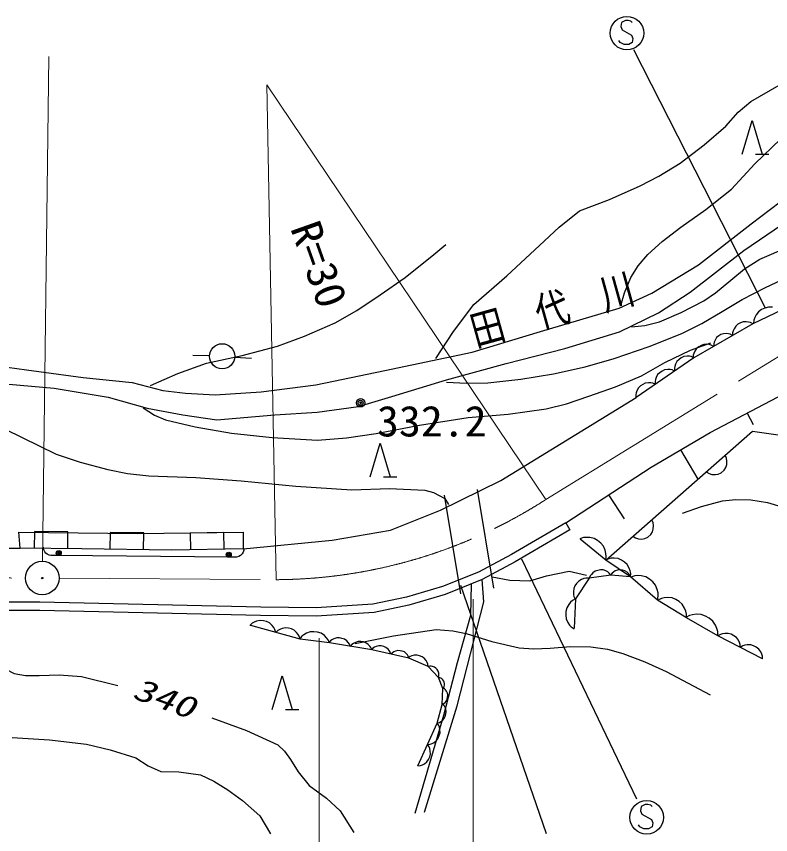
# Model space of a CAD drawing. Units: millimetres, scale not verified. Extents: x 40000 to 680000, y 20000 to 380000.
# Drawn here: x 249118 to 294142, y 236736 to 285576 of the extents above; entities that cross this region are included whole.
import ezdxf
from ezdxf.enums import TextEntityAlignment as Align

# ---------------------------------------------------------------- set-up
doc = ezdxf.new("R2010")
doc.units = ezdxf.units.MM
doc.header["$LTSCALE"] = 1000
doc.linetypes.add('CHAIN', pattern=[18.5, 12, -1.5, 3.5, -1.5])
for name, color, linetype, lineweight in [('M-BGD', 7, 'Continuous', 25), ('M-BGD-EXST', 7, 'Continuous', 25), ('M-BMK', 2, 'CHAIN', 13), ('M-BMK-SRVR', 3, 'Continuous', 25), ('M-STR-HTXT', 7, 'Continuous', 13), ('M-STR-STR1', 1, 'Continuous', 25)]:
    doc.layers.add(name, color=color, linetype=linetype, lineweight=lineweight)
doc.layers.add('M-BGD-HTXT', color=7, linetype='Continuous')
doc.styles.add('ＭＳ ゴシック', font='')
doc.styles.get('ＭＳ ゴシック').set_extended_font_data('MS Gothic')

msp = doc.modelspace()

# ---------------------------------------------------------------- linework, layer by layer
at = {"layer": 'M-BGD'}
for p, q in [((292434, 277354), (293034, 279354)), ((293034, 279354), (293634, 277354)), ((293234, 277354), (294034, 277354)), ((292973, 273202), (295896, 275404)), ((292549, 271595), (295913, 273920)), ((289839, 270745), (292973, 273202)), ((289333, 269121), (292549, 271595)), ((287044, 269051), (289839, 270745)), ((287453, 267884), (289333, 269121)), ((285096, 268162), (287044, 269051)), ((296368, 268806), (293081, 267222)), ((280395, 266764), (285096, 268162)), ((293799, 268167), (293604, 268073)), ((294009, 268228), (293799, 268167)), ((294250, 268225), (294009, 268228)), ((285127, 266746), (287453, 267884)), ((293277, 267756), (293195, 267596)), ((293425, 267947), (293277, 267756)), ((293604, 268073), (293425, 267947)), ((293081, 267222), (289557, 265202)), ((292192, 267196), (292060, 267089)), ((292338, 267280), (292192, 267196)), ((292498, 267339), (292338, 267280)), ((292685, 267350), (292498, 267339)), ((292824, 267333), (292685, 267350)), ((292939, 267301), (292824, 267333)), ((293081, 267222), (292939, 267301)), ((293144, 267452), (293125, 267243)), ((293195, 267596), (293144, 267452)), ((276329, 265536), (280395, 266764)), ((281862, 265756), (285127, 266746)), ((291870, 266689), (291867, 266526)), ((291901, 266804), (291870, 266689)), ((291956, 266932), (291901, 266804)), ((292060, 267089), (291956, 266932)), ((290822, 266257), (290771, 266137)), ((290919, 266402), (290822, 266257)), ((291041, 266502), (290919, 266402)), ((291176, 266580), (291041, 266502)), ((291325, 266635), (291176, 266580)), ((291499, 266645), (291325, 266635)), ((291628, 266629), (291499, 266645)), ((291734, 266600), (291628, 266629)), ((291867, 266526), (291734, 266600)), ((278349, 264866), (281862, 265756)), ((289718, 265746), (289614, 265590)), ((289850, 265854), (289718, 265746)), ((289995, 265937), (289850, 265854)), ((290155, 265997), (289995, 265937)), ((290343, 266007), (290155, 265997)), ((290482, 265990), (290343, 266007)), ((290596, 265959), (290482, 265990)), ((290739, 265879), (290596, 265959)), ((290742, 266031), (290739, 265879)), ((290771, 266137), (290742, 266031)), ((244004, 265282), (249721, 264477)), ((260654, 265311), (259654, 265342)), ((262152, 265242), (263150, 265181)), ((271109, 264435), (276329, 265536)), ((288966, 265271), (288811, 265198)), ((289152, 265297), (288966, 265271)), ((289291, 265291), (289152, 265297)), ((289408, 265270), (289291, 265291)), ((289557, 265202), (289408, 265270)), ((289527, 265347), (289524, 265183)), ((289558, 265461), (289527, 265347)), ((289614, 265590), (289558, 265461)), ((274786, 263876), (278349, 264866)), ((289557, 265202), (286109, 262826)), ((288460, 264820), (288415, 264687)), ((288551, 264985), (288460, 264820)), ((288673, 265103), (288551, 264985)), ((288811, 265198), (288673, 265103)), ((249721, 264477), (253109, 264012)), ((267001, 263588), (271109, 264435)), ((287520, 264309), (287398, 264190)), ((287659, 264404), (287520, 264309)), ((287813, 264476), (287659, 264404)), ((287999, 264502), (287813, 264476)), ((288139, 264497), (287999, 264502)), ((288255, 264475), (288139, 264497)), ((288404, 264408), (288255, 264475)), ((288415, 264687), (288394, 264571)), ((288394, 264571), (288404, 264408)), ((246237, 263827), (251383, 263381)), ((253109, 264012), (256032, 263715)), ((271521, 262887), (274786, 263876)), ((287263, 263893), (287241, 263776)), ((287241, 263776), (287251, 263613)), ((287307, 264026), (287263, 263893)), ((287398, 264190), (287307, 264026)), ((251383, 263381), (254599, 262837)), ((256032, 263715), (257853, 263249)), ((263740, 263165), (267001, 263588)), ((286245, 263396), (286154, 263231)), ((286367, 263514), (286245, 263396)), ((286506, 263610), (286367, 263514)), ((286660, 263682), (286506, 263610)), ((286846, 263708), (286660, 263682)), ((286986, 263702), (286846, 263708)), ((287103, 263681), (286986, 263702)), ((287251, 263613), (287103, 263681)), ((254599, 262837), (256925, 262194)), ((257853, 263249), (259208, 263080)), ((259208, 263080), (260987, 262995)), ((260987, 262995), (263740, 263165)), ((269542, 262293), (271521, 262887)), ((278031, 257876), (286109, 262826)), ((286110, 263099), (286088, 262982)), ((286088, 262982), (286099, 262819)), ((286154, 263231), (286110, 263099)), ((290529, 260734), (294965, 263067)), ((267068, 261947), (269542, 262293)), ((256925, 262194), (259052, 261798)), ((259052, 261798), (261081, 261501)), ((261081, 261501), (264544, 261798)), ((264544, 261798), (267068, 261947)), ((292747, 261900), (293104, 261222)), ((284295, 253111), (293053, 260810)), ((293053, 260810), (300052, 259816)), ((287010, 258668), (290529, 260734)), ((270237, 258101), (270837, 260101)), ((270837, 260101), (271437, 258101)), ((288769, 259701), (289798, 257949)), ((291500, 259206), (291427, 259381)), ((291532, 259034), (291500, 259206)), ((291518, 258822), (291532, 259034)), ((281910, 255356), (287010, 258668)), ((290300, 258390), (290464, 258295)), ((291189, 258333), (291369, 258492)), ((291369, 258492), (291465, 258655)), ((291465, 258655), (291518, 258822)), ((271037, 258101), (271837, 258101)), ((290464, 258295), (290631, 258241)), ((290631, 258241), (290842, 258228)), ((290842, 258228), (291014, 258259)), ((291014, 258259), (291189, 258333)), ((274427, 256094), (278031, 257876)), ((284460, 257012), (285392, 255578)), ((271457, 254906), (274427, 256094)), ((287121, 255356), (287048, 255531)), ((281910, 255356), (278665, 253463)), ((281910, 255356), (282162, 254924)), ((287086, 254806), (287139, 254972)), ((287153, 255184), (287121, 255356)), ((287139, 254972), (287153, 255184)), ((249346, 253837), (249267, 254787)), ((249267, 254787), (256356, 254708)), ((250199, 254828), (250188, 253828)), ((252198, 254806), (250199, 254828)), ((252188, 253806), (252198, 254806)), ((254717, 254772), (254702, 253772)), ((256717, 254743), (254717, 254772)), ((256356, 254708), (262652, 254787)), ((256702, 253743), (256717, 254743)), ((261495, 254776), (259495, 254739)), ((259495, 254739), (259514, 253739)), ((261513, 253776), (261495, 254776)), ((262652, 254787), (262652, 253797)), ((267972, 254312), (271457, 254906)), ((282162, 254924), (278902, 253022)), ((282972, 254462), (282752, 254384)), ((283141, 254478), (282972, 254462)), ((283341, 254469), (283141, 254478)), ((283602, 254409), (283341, 254469)), ((285921, 254541), (286085, 254445)), ((286635, 254410), (286810, 254483)), ((286810, 254483), (286990, 254642)), ((286990, 254642), (287086, 254806)), ((262652, 253797), (267972, 254312)), ((284295, 253111), (282765, 254373)), ((283813, 254287), (283602, 254409)), ((283998, 254134), (283813, 254287)), ((284158, 253950), (283998, 254134)), ((286085, 254445), (286252, 254392)), ((286252, 254392), (286463, 254378)), ((286463, 254378), (286635, 254410)), ((247802, 253837), (249346, 253837)), ((253029, 253797), (249346, 253837)), ((250746, 253843), (250747, 253903)), ((250765, 253743), (250746, 253843)), ((250824, 253622), (250765, 253743)), ((250884, 253542), (250824, 253622)), ((250963, 253481), (250884, 253542)), ((258375, 253718), (253029, 253797)), ((262652, 253797), (258375, 253718)), ((262592, 253487), (262491, 253388)), ((262653, 253587), (262592, 253487)), ((262694, 253706), (262653, 253587)), ((262695, 253786), (262694, 253706)), ((284266, 253705), (284158, 253950)), ((284313, 253511), (284266, 253705)), ((284330, 253342), (284313, 253511)), ((251082, 253420), (250963, 253481)), ((251182, 253399), (251082, 253420)), ((251342, 253397), (251182, 253399)), ((251642, 253394), (251342, 253397)), ((261790, 253295), (251642, 253394)), ((262090, 253292), (261790, 253295)), ((262250, 253291), (262090, 253292)), ((262391, 253329), (262250, 253291)), ((262491, 253388), (262391, 253329)), ((278665, 253463), (276712, 252411)), ((278902, 253022), (276925, 251957)), ((284478, 253205), (284289, 253115)), ((284295, 253111), (284330, 253342)), ((285786, 252117), (284295, 253111)), ((284628, 253235), (284478, 253205)), ((284808, 253245), (284628, 253235)), ((285048, 253215), (284808, 253245)), ((285247, 253125), (285048, 253215)), ((285427, 253005), (285247, 253125)), ((285587, 252856), (285427, 253005)), ((283824, 252511), (283673, 252463)), ((283978, 252534), (283824, 252511)), ((284136, 252531), (283978, 252534)), ((284302, 252477), (284136, 252531)), ((285007, 252530), (284856, 252472)), ((285152, 252540), (285007, 252530)), ((285296, 252526), (285152, 252540)), ((285437, 252488), (285296, 252526)), ((285707, 252646), (285587, 252856)), ((285766, 252476), (285707, 252646)), ((276712, 252411), (274549, 251539)), ((283300, 252040), (282497, 250816)), ((283001, 252021), (282860, 251970)), ((283126, 252047), (283001, 252021)), ((283300, 252040), (283126, 252047)), ((284601, 252231), (283300, 252040)), ((283373, 252182), (283315, 252042)), ((283439, 252271), (283373, 252182)), ((283530, 252363), (283439, 252271)), ((283673, 252463), (283530, 252363)), ((284416, 252414), (284302, 252477)), ((284505, 252349), (284416, 252414)), ((284601, 252231), (284505, 252349)), ((284675, 252345), (284592, 252232)), ((285786, 252117), (284601, 252231)), ((284754, 252409), (284675, 252345)), ((284856, 252472), (284754, 252409)), ((285573, 252403), (285437, 252488)), ((285662, 252322), (285573, 252403)), ((285726, 252243), (285662, 252322)), ((285786, 252117), (285726, 252243)), ((285796, 252326), (285766, 252476)), ((285786, 252117), (285796, 252326)), ((287393, 250740), (285786, 252117)), ((286031, 252184), (285798, 252106)), ((286208, 252198), (286031, 252184)), ((286418, 252184), (286208, 252198)), ((286691, 252116), (286418, 252184)), ((286910, 251983), (286691, 252116)), ((274549, 251539), (272415, 250908)), ((276925, 251957), (274713, 251067)), ((276271, 251694), (276225, 249822)), ((277028, 250625), (276925, 251957)), ((282463, 251585), (282390, 251418)), ((282562, 251735), (282463, 251585)), ((282686, 251869), (282562, 251735)), ((282860, 251970), (282686, 251869)), ((287101, 251819), (286910, 251983)), ((287265, 251624), (287101, 251819)), ((287375, 251364), (287265, 251624)), ((274713, 251067), (272537, 250423)), ((282390, 251418), (282366, 251218)), ((282366, 251218), (282376, 251068)), ((282376, 251068), (282401, 250944)), ((287420, 251159), (287375, 251364)), ((287434, 250981), (287420, 251159)), ((250510, 250608), (247913, 250608)), ((263701, 250307), (250510, 250608)), ((272415, 250908), (270402, 250488)), ((275421, 244429), (277028, 250625)), ((282200, 250613), (282086, 250474)), ((282313, 250716), (282200, 250613)), ((282497, 250816), (282313, 250716)), ((282401, 250944), (282477, 250786)), ((282497, 250816), (282421, 249057)), ((287393, 250740), (287434, 250981)), ((289114, 249669), (287393, 250740)), ((287623, 250832), (287416, 250725)), ((287789, 250870), (287623, 250832)), ((287988, 250888), (287789, 250870)), ((288255, 250863), (287988, 250888)), ((288480, 250770), (288255, 250863)), ((288684, 250643), (288480, 250770)), ((288866, 250482), (288684, 250643)), ((250510, 250108), (247887, 250108)), ((263693, 249808), (250510, 250108)), ((267006, 250277), (263701, 250307)), ((270402, 250488), (267006, 250277)), ((272537, 250423), (270469, 249991)), ((281969, 250263), (281923, 250048)), ((282086, 250474), (281969, 250263)), ((289007, 250254), (288866, 250482)), ((289079, 250067), (289007, 250254)), ((289118, 249902), (289079, 250067)), ((267020, 249777), (263693, 249808)), ((270469, 249991), (267020, 249777)), ((276225, 249822), (275421, 246992)), ((281923, 250048), (281914, 249833)), ((281914, 249833), (281941, 249615)), ((281941, 249615), (282039, 249395)), ((289302, 249815), (289078, 249689)), ((289114, 249669), (289118, 249902)), ((290988, 248598), (289114, 249669)), ((289482, 249864), (289302, 249815)), ((289700, 249891), (289482, 249864)), ((289995, 249875), (289700, 249891)), ((290246, 249782), (289995, 249875)), ((290475, 249651), (290246, 249782)), ((290682, 249482), (290475, 249651)), ((263195, 249351), (263060, 249222)), ((266051, 248407), (263106, 249210)), ((263313, 249419), (263195, 249351)), ((263461, 249478), (263313, 249419)), ((263672, 249520), (263461, 249478)), ((263866, 249500), (263672, 249520)), ((264051, 249450), (263866, 249500)), ((264228, 249368), (264051, 249450)), ((264388, 249225), (264228, 249368)), ((264486, 249099), (264388, 249225)), ((264553, 248981), (264486, 249099)), ((282039, 249395), (282141, 249246)), ((282141, 249246), (282244, 249134)), ((282244, 249134), (282419, 249018)), ((290846, 249236), (290682, 249482)), ((290933, 249035), (290846, 249236)), ((264604, 248801), (264553, 248981)), ((264730, 248922), (264604, 248801)), ((264841, 248986), (264730, 248922)), ((264980, 249041), (264841, 248986)), ((265177, 249080), (264980, 249041)), ((265359, 249062), (265177, 249080)), ((265533, 249014), (265359, 249062)), ((265698, 248938), (265533, 249014)), ((265848, 248804), (265698, 248938)), ((265940, 248686), (265848, 248804)), ((266004, 248575), (265940, 248686)), ((266277, 248668), (266156, 248575)), ((266434, 248756), (266277, 248668)), ((266662, 248835), (266434, 248756)), ((266881, 248843), (266662, 248835)), ((267095, 248815), (266881, 248843)), ((267304, 248751), (267095, 248815)), ((267505, 248616), (267304, 248751)), ((267633, 248491), (267505, 248616)), ((290983, 248854), (290933, 249035)), ((290988, 248598), (290983, 248854)), ((291146, 248685), (290998, 248593)), ((291267, 248724), (291146, 248685)), ((291415, 248749), (291267, 248724)), ((291616, 248747), (291415, 248749)), ((291790, 248691), (291616, 248747)), ((291950, 248609), (291790, 248691)), ((292097, 248500), (291950, 248609)), ((266051, 248407), (266004, 248575)), ((266156, 248575), (266025, 248410)), ((267810, 248177), (266051, 248407)), ((267726, 248370), (267633, 248491)), ((267810, 248177), (267726, 248370)), ((267868, 248299), (267770, 248184)), ((270335, 247756), (267810, 248177)), ((267958, 248363), (267868, 248299)), ((268073, 248423), (267958, 248363)), ((268240, 248475), (268073, 248423)), ((268398, 248475), (268240, 248475)), ((268552, 248449), (268398, 248475)), ((268702, 248398), (268552, 248449)), ((268843, 248295), (268702, 248398)), ((268933, 248201), (268843, 248295)), ((268997, 248111), (268933, 248201)), ((269052, 247970), (268997, 248111)), ((269240, 248150), (269151, 248086)), ((269356, 248210), (269240, 248150)), ((269522, 248261), (269356, 248210)), ((269681, 248261), (269522, 248261)), ((269835, 248235), (269681, 248261)), ((269984, 248184), (269835, 248235)), ((270125, 248081), (269984, 248184)), ((293665, 247221), (290988, 248598)), ((292216, 248338), (292097, 248500)), ((292281, 248203), (292216, 248338)), ((292320, 248082), (292281, 248203)), ((269151, 248086), (269052, 247970)), ((270215, 247987), (270125, 248081)), ((270279, 247898), (270215, 247987)), ((270335, 247756), (270279, 247898)), ((270405, 247864), (270309, 247762)), ((272553, 247259), (270335, 247756)), ((270491, 247918), (270405, 247864)), ((270601, 247967), (270491, 247918)), ((270757, 248006), (270601, 247967)), ((270903, 247998), (270757, 248006)), ((271043, 247967), (270903, 247998)), ((271178, 247912), (271043, 247967)), ((271303, 247810), (271178, 247912)), ((271381, 247719), (271303, 247810)), ((271436, 247633), (271381, 247719)), ((271480, 247500), (271436, 247633)), ((271647, 247643), (271568, 247593)), ((271747, 247688), (271647, 247643)), ((271890, 247723), (271747, 247688)), ((272024, 247716), (271890, 247723)), ((272153, 247687), (272024, 247716)), ((272277, 247637), (272153, 247687)), ((272391, 247544), (272277, 247637)), ((292331, 247907), (292320, 248082)), ((292480, 247999), (292331, 247907)), ((292601, 248038), (292480, 247999)), ((292749, 248063), (292601, 248038)), ((292950, 248061), (292749, 248063)), ((293124, 248005), (292950, 248061)), ((293284, 247923), (293124, 248005)), ((293431, 247814), (293284, 247923)), ((293550, 247652), (293431, 247814)), ((293615, 247517), (293550, 247652)), ((271568, 247593), (271480, 247500)), ((272463, 247460), (272391, 247544)), ((272513, 247381), (272463, 247460)), ((272631, 247367), (272508, 247279)), ((272553, 247259), (272513, 247381)), ((273700, 246762), (272553, 247259)), ((272733, 247408), (272631, 247367)), ((272860, 247438), (272733, 247408)), ((273034, 247448), (272860, 247438)), ((273187, 247409), (273034, 247448)), ((273331, 247347), (273187, 247409)), ((273463, 247261), (273331, 247347)), ((273576, 247128), (273463, 247261)), ((293654, 247396), (293615, 247517)), ((293665, 247221), (293654, 247396)), ((273640, 247015), (273576, 247128)), ((273680, 246912), (273640, 247015)), ((273700, 246762), (273680, 246912)), ((273798, 246790), (273695, 246767)), ((274312, 246112), (273700, 246762)), ((273874, 246787), (273798, 246790)), ((273963, 246772), (273874, 246787)), ((274076, 246730), (273963, 246772)), ((274163, 246664), (274076, 246730)), ((274238, 246585), (274163, 246664)), ((275421, 246992), (274618, 243855)), ((264380, 244205), (264980, 246205)), ((264980, 246205), (265580, 244205)), ((274298, 246494), (274238, 246585)), ((274333, 246379), (274298, 246494)), ((274312, 246112), (274341, 246213)), ((274343, 246289), (274333, 246379)), ((274341, 246213), (274343, 246289)), ((274580, 245462), (274312, 246112)), ((274394, 246097), (274314, 246109)), ((274449, 246074), (274394, 246097)), ((274509, 246038), (274449, 246074)), ((274580, 245976), (274509, 246038)), ((274625, 245904), (274580, 245976)), ((274657, 245826), (274625, 245904)), ((274676, 245743), (274657, 245826)), ((274669, 245650), (274676, 245743)), ((274542, 244505), (274580, 245462)), ((274580, 245462), (274629, 245527)), ((274679, 245441), (274582, 245505)), ((274629, 245527), (274652, 245582)), ((274652, 245582), (274669, 245650)), ((274737, 245378), (274679, 245441)), ((274794, 245296), (274737, 245378)), ((274849, 245174), (274794, 245296)), ((274706, 244619), (274770, 244697)), ((274770, 244697), (274834, 244814)), ((274834, 244814), (274859, 244933)), ((274864, 245053), (274849, 245174)), ((274859, 244933), (274864, 245053)), ((265180, 244205), (265980, 244205)), ((273471, 238080), (275421, 244429)), ((274236, 243396), (274542, 244505)), ((274542, 244505), (274644, 244561)), ((274651, 244452), (274555, 244553)), ((274644, 244561), (274706, 244619)), ((274702, 244363), (274651, 244452)), ((274746, 244252), (274702, 244363)), ((274777, 244094), (274746, 244252)), ((274618, 243855), (272897, 238003)), ((274662, 243677), (274723, 243810)), ((274723, 243810), (274762, 243948)), ((274762, 243948), (274777, 244094)), ((273088, 240834), (274236, 243396)), ((274326, 243255), (274233, 243389)), ((274236, 243396), (274371, 243434)), ((274368, 243144), (274326, 243255)), ((274371, 243434), (274459, 243484)), ((274459, 243484), (274554, 243557)), ((274554, 243557), (274662, 243677)), ((274364, 242655), (274407, 242820)), ((274399, 243008), (274368, 243144)), ((274407, 242820), (274399, 243008)), ((274056, 242241), (274201, 242360)), ((274201, 242360), (274296, 242502)), ((274296, 242502), (274364, 242655)), ((273661, 242112), (273823, 242131)), ((273754, 241978), (273661, 242112)), ((273796, 241867), (273754, 241978)), ((273827, 241730), (273796, 241867)), ((273823, 242131), (273934, 242173)), ((273934, 242173), (274056, 242241)), ((273723, 241224), (273792, 241378)), ((273792, 241378), (273835, 241542)), ((273835, 241542), (273827, 241730)), ((273088, 240834), (273251, 240853)), ((273251, 240853), (273361, 240896)), ((273361, 240896), (273484, 240963)), ((273484, 240963), (273629, 241082)), ((273629, 241082), (273723, 241224))]:
    msp.add_line(p, q, dxfattribs=at)
for points in [[(285193, 268309), (285412, 269079), (285805, 269997), (286233, 270676), (286815, 271357), (287672, 272133), (288781, 272989), (290280, 274039), (291800, 275259), (293201, 276766), (294727, 278238), (295528, 278841), (296245, 279532), (296831, 280073), (297425, 280442), (298637, 280967), (300145, 281498), (301166, 281795), (302206, 282239), (303062, 282760), (303972, 283449), (304556, 283998), (304975, 284527), (305410, 285233)], [(274147, 265158), (275218, 266768), (276416, 268373), (278395, 270080), (280354, 271906), (281522, 273000), (282734, 273967), (284520, 274647), (286350, 275455), (287462, 276028), (288747, 276817), (290178, 277910), (291460, 279030), (292205, 279850), (292954, 280504), (296346, 282436)], [(257133, 263549), (258765, 264264), (260467, 264884), (262591, 265327), (264696, 265886), (266311, 266479), (268144, 267281), (269432, 268018), (270843, 268948), (272323, 269998), (274046, 271365), (274760, 271956)], [(285830, 267035), (286628, 267122), (287503, 267334), (288792, 267891), (290150, 268606), (290841, 269066), (291758, 269839), (292583, 270509), (293506, 271091), (295215, 271827)], [(274784, 263742), (275982, 263673), (277258, 263708), (279233, 263918), (281186, 264235), (283067, 264658), (284811, 265156), (286892, 265870), (288839, 266644), (290042, 267236), (291244, 267952), (292440, 268682), (293841, 269400), (294813, 269846), (295948, 270236), (296600, 270351), (297402, 270378), (298824, 270186)], [(256678, 262218), (257354, 261781), (258026, 261500), (259798, 261079), (261951, 260689), (264388, 260435), (267091, 260274), (268823, 260423), (270605, 260682), (273186, 261178), (276095, 261627), (278473, 261834), (280733, 262152), (281961, 262456), (283290, 262897), (284886, 263464), (286429, 264126), (287825, 264912), (289360, 265649), (290574, 266081)], [(236297, 265269), (236936, 264785), (237578, 264455), (240615, 263662), (243639, 262986), (244620, 262782), (245598, 262467), (248445, 260939), (251497, 259438), (252930, 258963), (254574, 258538), (255750, 258298), (257024, 258146), (259824, 258051), (262539, 257852), (265803, 257535), (269133, 257316), (271400, 257391), (273492, 257305), (274013, 257154), (274695, 256797), (274922, 256440)], [(288884, 255915), (290012, 256322), (291275, 256651), (292071, 256747), (292964, 256725), (293952, 256551), (295007, 256240), (296422, 255606), (297805, 255150), (298915, 255067), (300118, 255094), (301620, 255264), (303197, 255552), (304649, 255790), (306241, 255943), (309449, 256104), (312751, 256385), (313362, 256450), (314360, 256399), (314586, 256374)], [(277525, 252117), (278567, 251931), (279766, 251879), (280769, 252185), (282110, 252465), (283147, 252231)], [(240398, 251119), (240596, 250551), (240907, 249994), (241315, 249545), (241782, 249201), (242504, 248862), (243450, 248554), (244778, 248106), (246072, 247782), (246648, 247616), (247287, 247318), (247964, 246862), (248984, 246344), (249671, 246239), (250470, 246225), (251682, 246271), (252998, 246178), (255183, 245635)], [(269340, 248139), (271635, 248598), (274167, 248974), (275168, 248902), (275967, 248736), (277499, 248269), (279124, 247890), (279981, 247826), (280978, 247864), (282200, 247960), (283415, 247948), (284403, 247796), (285328, 247544), (286641, 247055), (287906, 246473), (290529, 245079)], [(260792, 243707), (262856, 242948), (264724, 242100), (265132, 241710), (265485, 241225), (265939, 240488), (266594, 239674), (267633, 238910), (268448, 238155), (269264, 236861)], [(248874, 242530), (251088, 242396), (253306, 242143), (254724, 241800), (256258, 241318), (256984, 240847), (257751, 240508), (258825, 240482), (260119, 240297), (260898, 239935), (261741, 239401), (262621, 238764), (263645, 237866), (264290, 236780)]]:
    msp.add_lwpolyline(points, dxfattribs=at)
for centre, radius in [((261403, 265287), 750), ((269668, 262510), 250), ((269668, 262510), 150), ((269668, 262510), 50), ((251644, 253544), 150), ((251644, 253544), 90), ((251644, 253544), 30), ((261792, 253445), 150), ((261792, 253445), 90), ((261792, 253445), 30)]:
    msp.add_circle(centre, radius, dxfattribs=at)
at = {"layer": 'M-BGD-EXST'}
for p, q in [((285484, 285336), (285244, 285216)), ((285644, 285336), (285484, 285336)), ((285804, 285296), (285644, 285336)), ((285884, 285216), (285804, 285296)), ((285244, 285216), (285204, 284976)), ((285204, 284976), (285284, 284776)), ((285284, 284776), (285844, 284456)), ((285844, 284456), (285924, 284256)), ((285924, 284256), (285884, 284016)), ((285164, 284016), (285084, 284136)), ((285404, 283896), (285164, 284016)), ((285684, 283896), (285404, 283896)), ((285884, 284016), (285684, 283896)), ((285956, 283594), (293807, 268187)), ((286152, 238845), (279283, 253173)), ((280755, 236784), (275652, 251603)), ((286421, 238406), (286381, 238166)), ((286661, 238526), (286421, 238406)), ((286821, 238526), (286661, 238526)), ((286981, 238486), (286821, 238526)), ((287061, 238406), (286981, 238486)), ((286381, 238166), (286461, 237966)), ((286461, 237966), (287021, 237646)), ((287021, 237646), (287101, 237446)), ((287101, 237446), (287061, 237206)), ((286341, 237206), (286261, 237326)), ((286581, 237086), (286341, 237206)), ((286861, 237086), (286581, 237086)), ((287061, 237206), (286861, 237086))]:
    msp.add_line(p, q, dxfattribs=at)
for centre in [(285564, 284576), (286741, 237766)]:
    msp.add_circle(centre, 1000, dxfattribs=at)
at = {"layer": 'M-BMK'}
for p, q in [((280723, 256737), (295969, 266103)), ((251665, 252043), (264624, 251953))]:
    msp.add_line(p, q, dxfattribs=at)
for centre, radius, start, end in [((264469, 281952), 30000, 270.2944, 302.8046), ((249805, 292041), 40000, 251.4134, 269.7991)]:
    msp.add_arc(centre, radius, start, end, dxfattribs=at)
at = {"layer": 'M-BMK-SRVR'}
for radius in [1000, 40]:
    msp.add_circle((250665, 252050), radius, dxfattribs=at)
at = {"layer": 'M-STR-HTXT'}
for p, q in [((251056, 283189), (250677, 253050)), ((264624, 251953), (264067, 281483)), ((264067, 281483), (280723, 256737)), ((276385, 227779), (276385, 250789)), ((267198, 248471), (267198, 227779))]:
    msp.add_line(p, q, dxfattribs=at)
at = {"layer": 'M-STR-STR1'}
for p, q in [((274646, 256995), (275635, 251110)), ((276618, 257326), (277607, 251442))]:
    msp.add_line(p, q, dxfattribs=at)

# ---------------------------------------------------------------- texts
at = {"layer": 'M-BGD', "style": 'ＭＳ ゴシック', "width": 1.05}
msp.add_text('332.2', height=1833, dxfattribs=at).set_placement((270642, 259951), align=Align.BOTTOM_LEFT)
at = {"layer": 'M-BGD', "style": 'ＭＳ ゴシック', "oblique": 15, "width": 1.4}
msp.add_text('340', height=1320, rotation=339.9, dxfattribs=at).set_placement((255816, 244544), align=Align.BOTTOM_LEFT)
at = {"layer": 'M-BGD-HTXT', "style": 'ＭＳ ゴシック', "width": 0.8}
msp.add_text('田\u3000代\u3000川', height=1833, rotation=15.5, dxfattribs=at).set_placement((276664, 265320), align=Align.BOTTOM_LEFT)
at = {"layer": 'M-STR-HTXT', "style": 'ＭＳ ゴシック', "width": 1.05}
msp.add_text('R=30', height=1833, rotation=289.5, dxfattribs=at).set_placement((264935, 272759), align=Align.BOTTOM_LEFT)

doc.saveas('drawing.dxf')
